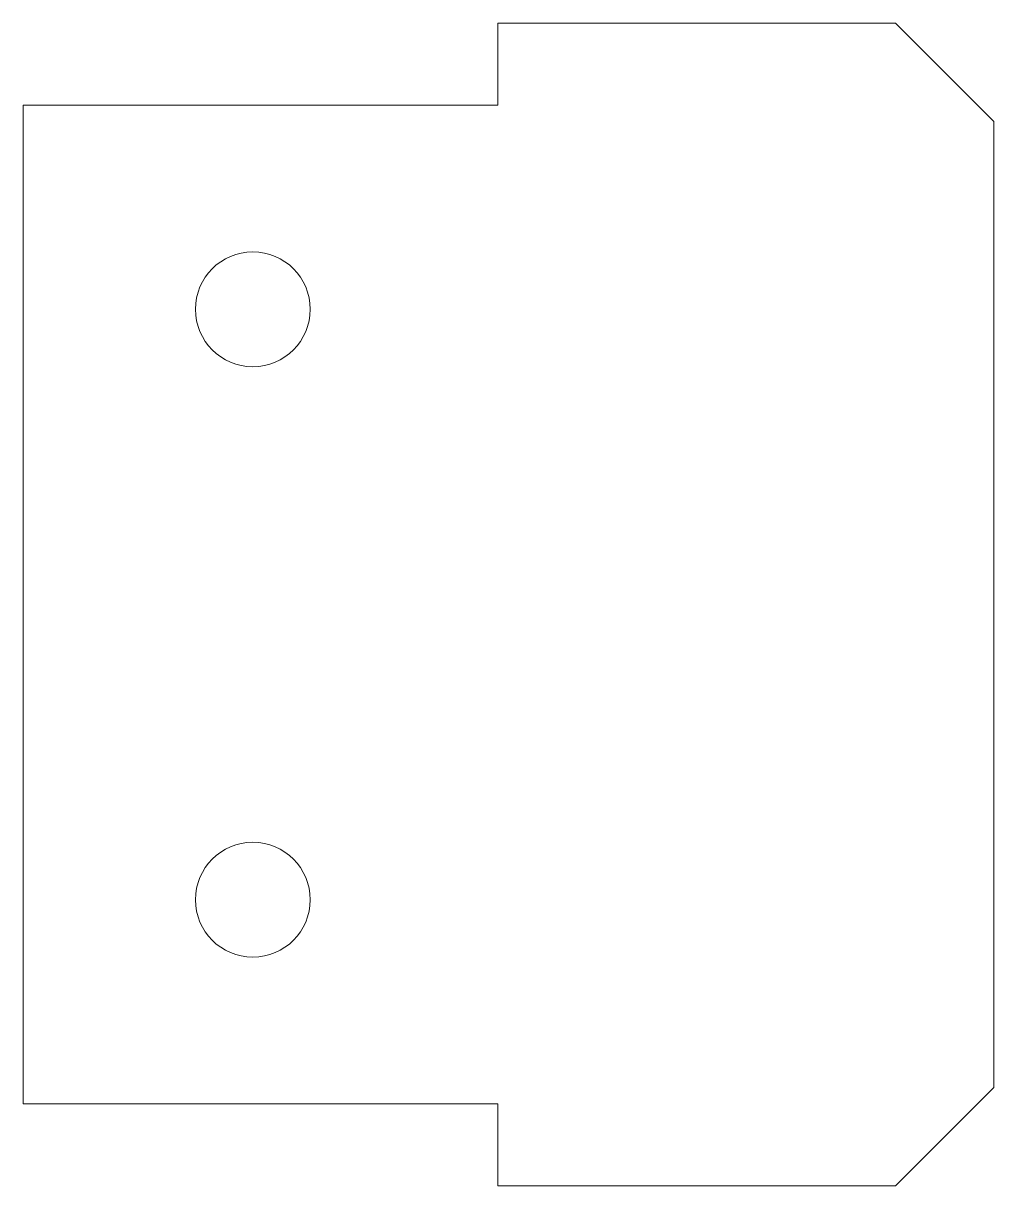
# Model space of a CAD drawing. Header units: inches. Extents: x 0.83 to 8.23, y 0.6 to 9.46.
import ezdxf

# ---------------------------------------------------------------- set-up
doc = ezdxf.new("R2010")
doc.units = ezdxf.units.IN
doc.header["$MEASUREMENT"] = 0

msp = doc.modelspace()

# ---------------------------------------------------------------- linework, layer by layer
at = {"color": 7, "linetype": 'Continuous', "lineweight": 15}
for p, q in [((4.448, 9.4619), (4.448, 8.8369)), ((7.4774, 9.4619), (4.448, 9.4619)), ((8.2274, 8.7119), (7.4774, 9.4619)), ((0.8299, 8.8369), (0.8299, 1.2269)), ((4.448, 8.8369), (0.8299, 8.8369)), ((8.2274, 1.3519), (8.2274, 8.7119)), ((7.4774, 0.6019), (8.2274, 1.3519)), ((0.8299, 1.2269), (4.448, 1.2269)), ((4.448, 1.2269), (4.448, 0.6019)), ((4.448, 0.6019), (7.4774, 0.6019))]:
    msp.add_line(p, q, dxfattribs=at)
for centre in [(2.5799, 7.2819), (2.5799, 2.7819)]:
    msp.add_circle(centre, 0.4375, dxfattribs=at)

doc.saveas('drawing.dxf')
